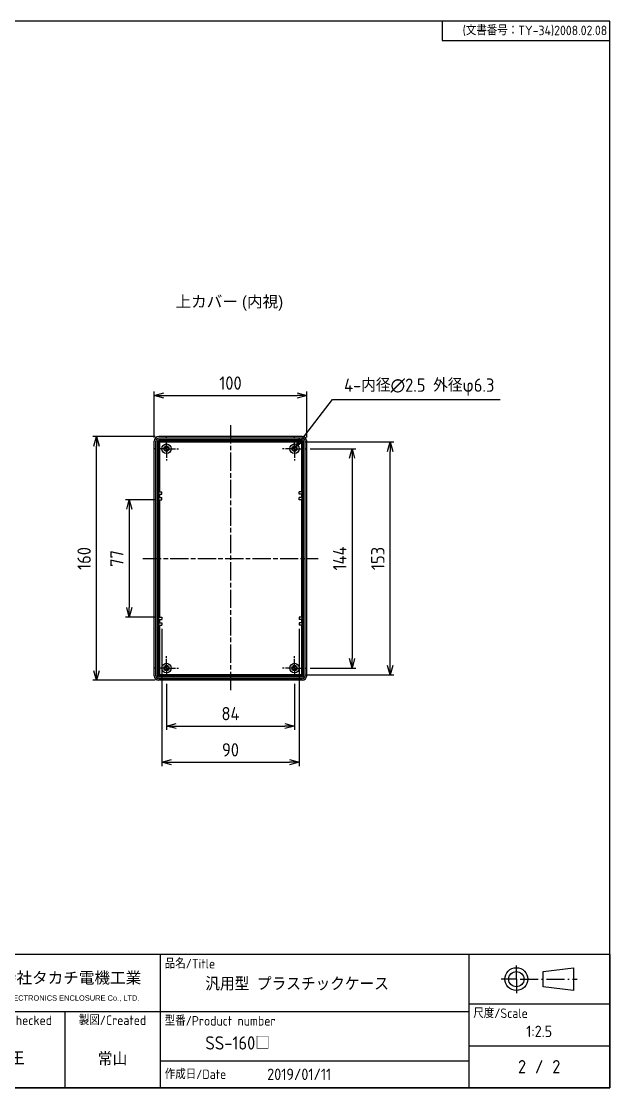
# Model space of a CAD drawing. Header units: millimetres. Extents: x 0 to 2025, y 0 to 700.
# Drawn here: x 1639 to 2025, y 0 to 700 of the extents above; entities that cross this region are included whole.
import ezdxf
from ezdxf.enums import TextEntityAlignment as Align

# ---------------------------------------------------------------- set-up
doc = ezdxf.new("R2010")
doc.units = ezdxf.units.MM
for name, pattern in [('AM_ISO08W050', [18, 12, -1.5, 3, -1.5]), ('AM_ISO08W050x2', [9, 6, -0.75, 1.5, -0.75]), ('gen7a', [6.875, 4.75, -0.875, 0.375, -0.875])]:
    doc.linetypes.add(name, pattern=pattern)
doc.layers.add('7A', color=4, linetype='gen7a')
doc.layers.add('RAHM2', color=1, linetype='Continuous')
for name, color, linetype, lineweight in [('AM_5', 3, 'Continuous', 25), ('AM_7', 4, 'AM_ISO08W050', 25), ('AM_8', 1, 'Continuous', 25), ('上ｶﾊﾞｰ', 7, 'Continuous', 25)]:
    doc.layers.add(name, color=color, linetype=linetype, lineweight=lineweight)
doc.styles.get("Standard").update_dxf_attribs({"font": 'ISOCP.SHX', "bigfont": 'EXTFONT.SHX'})
doc.styles.add('takachi1', font='', dxfattribs={"height": 2.5})
doc.styles.get('takachi1').set_extended_font_data('MS PGothic')
doc.dimstyles.new('AM_ISO$0', dxfattribs={"dimtxt": 3.5, "dimasz": 2.5, "dimexe": 1, "dimexo": 1, "dimgap": 1.5, "dimtad": 1, "dimdsep": 46, "dimtxsty": 'Standard', "dimblk": 'OPEN30', "dimcen": 0, "dimclrd": 3, "dimclre": 3, "dimclrt": 2, "dimadec": 0, "dimazin": 2, "dimtp": 0.1, "dimtm": 0.1, "dimtfac": 0.71, "dimtmove": 0, "dimatfit": 3, "dimldrblk": 'OPEN30', "dimfxl": 0, "dimlwd": -1, "dimlwe": -1, "dimarcsym": 0})
doc.dimstyles.new('AM_ISO$3', dxfattribs={"dimtxt": 3.5, "dimasz": 2.5, "dimexe": 1, "dimexo": 1, "dimgap": 1.5, "dimtad": 1, "dimtoh": 1, "dimdsep": 46, "dimtxsty": 'Standard', "dimblk": 'OPEN30', "dimcen": 0, "dimclrd": 3, "dimclre": 3, "dimclrt": 2, "dimadec": 0, "dimazin": 2, "dimtp": 0.1, "dimtm": 0.1, "dimtfac": 0.71, "dimtofl": 0, "dimtmove": 0, "dimatfit": 0, "dimldrblk": 'OPEN30', "dimfxl": 0, "dimlwd": -1, "dimlwe": -1, "dimarcsym": 0})

# ---------------------------------------------------------------- blocks, each defined once
blk = doc.blocks.new('TK-A3')
for p, q in [((359, 280), (359, 275)), ((359, 275), (403, 275))]:
    blk.add_line(p, q)
blk.add_lwpolyline([(0, 0), (403, 0), (403, 280), (0, 280)], close=True)
at = {"insert": (402.36, 276.11), "char_height": 2.5, "width": 43.0784, "attachment_point": 9}
blk.add_mtext('(文書番号：TY-34)2008.02.08', dxfattribs=at)
blk = doc.blocks.new('A$C0FAF06CF')
at = {"layer": 'AM_8'}
h = blk.add_hatch(color=1, dxfattribs=at)
edge = h.paths.add_edge_path()
edge.add_line((-8.01, -2.41), (8.01, -2.41))
edge.add_arc((8.01, -1.77), 0.638, 270, 360)
edge.add_line((8.65, -1.77), (8.65, 1.77))
edge.add_arc((8.01, 1.77), 0.638, 0, 90)
edge.add_line((8.01, 2.41), (-8.01, 2.41))
edge.add_arc((-8.01, 1.77), 0.638, 90, 180)
edge.add_line((-8.65, 1.77), (-8.65, -1.77))
edge.add_arc((-8.01, -1.77), 0.638, 180, 270)
edge = h.paths.add_edge_path(flags=16)
edge.add_line((-7.47, 2.09), (7.47, 2.09))
edge.add_arc((7.47, 1.55), 0.542, 0, 90, ccw=False)
edge.add_line((8.01, 1.55), (8.01, -1.55))
edge.add_arc((7.47, -1.55), 0.542, 270, 360, ccw=False)
edge.add_line((7.47, -2.09), (-7.47, -2.09))
edge.add_arc((-7.47, -1.55), 0.542, 180, 270, ccw=False)
edge.add_line((-8.01, -1.55), (-8.01, 1.55))
edge.add_arc((-7.47, 1.55), 0.542, 90, 180, ccw=False)
for points in [[(-5.45, 0.59), (-5.45, 1.04), (-7.53, 1.04), (-7.53, 0.59), (-6.76, 0.59), (-6.76, -1.22), (-6.23, -1.22), (-6.23, 0.59)], [(-3.15, 1.04), (-3.15, -1.22), (-2.67, -1.22), (-2.67, -0.62), (-2.19, -0.1), (-1.52, -1.22), (-0.96, -1.22), (-1.85, 0.27), (-1.14, 1.04), (-1.79, 1.04), (-2.67, 0.09), (-2.67, 1.04)], [(4.3, 1.04), (4.3, -1.22), (4.78, -1.22), (4.78, -0.32), (5.83, -0.32), (5.83, -1.22), (6.3, -1.22), (6.3, 1.04), (5.83, 1.04), (5.83, 0.13), (4.78, 0.13), (4.78, 1.04)], [(7.28, -1.22), (7.28, 1.04), (6.81, 1.04), (6.81, -1.22)]]:
    blk.add_hatch(color=1, dxfattribs=at).paths.add_polyline_path(points)
h = blk.add_hatch(color=1, dxfattribs=at)
h.paths.add_polyline_path([(-5.26, -1.22), (-5.08, -0.73), (-4.16, -0.73), (-3.98, -1.22), (-3.42, -1.22), (-4.25, 1.04), (-4.99, 1.04), (-5.82, -1.22)])
h.paths.add_polyline_path([(-4.33, -0.27), (-4.91, -0.27), (-4.62, 0.52)], flags=16)
h = blk.add_hatch(color=1, dxfattribs=at)
h.paths.add_polyline_path([(-0.2, -1.22), (-0.02, -0.73), (0.91, -0.73), (1.09, -1.22), (1.65, -1.22), (0.82, 1.04), (0.07, 1.04), (-0.76, -1.22)])
h.paths.add_polyline_path([(0.74, -0.27), (0.16, -0.27), (0.45, 0.52)], flags=16)
h = blk.add_hatch(color=1, dxfattribs=at)
edge = h.paths.add_edge_path()
edge.add_ellipse((2.88, -0.09), major_axis=(0, 0.727), ratio=0.867347, start_angle=304.651, end_angle=609.4109)
edge.add_line((3.47, -0.35), (3.94, -0.55))
edge.add_arc((2.88, -0.09), 1.16, 38.5505, 336.582, ccw=False)
edge.add_line((3.78, 0.63), (3.4, 0.32))
blk = doc.blocks.new('TK-仕様書(和英併記)NEW')
for p, q in [((0, 35), (-193, 35)), ((-193, 35), (-193, 0)), ((-118, 35), (-118, 0)), ((-37, 35), (-37, 0)), ((0, 35), (0, 0)), ((-17.5, 30.5), (-9.5, 31.5)), ((-9.5, 31.5), (-9.5, 25.5)), ((-17.5, 26.5), (-17.5, 30.5)), ((-9.5, 25.5), (-17.5, 26.5)), ((-193, 20), (-37, 20)), ((-168, 20), (-168, 0)), ((-143, 20), (-143, 0)), ((-37, 22), (0, 22)), ((-37, 11), (0, 11)), ((-37, 7), (-118, 7)), ((0, 0), (-193, 0))]:
    blk.add_line(p, q)
for radius in [3, 2]:
    blk.add_circle((-24.5, 28.5), radius)
at = {"layer": '7A'}
for p, q in [((-24.5, 28.5), (-24.5, 32.07)), ((-24.5, 28.5), (-28.5, 28.5)), ((-24.5, 28.5), (-24.5, 24.79)), ((-23.5, 28.5), (-8.5, 28.5))]:
    blk.add_line(p, q, dxfattribs=at)
at = {"xscale": 0.96, "yscale": 0.96, "zscale": 0.96}
blk.add_blockref('A$C0FAF06CF', (-179.07, 28.69), dxfattribs=at)
at = {"attachment_point": 4}
for s, insert, char_height, width in [('{\\fMS Gothic|b0|i0|c128|p49;株式会社タカチ電機工業}', (-167.99, 28.69), 3, 42.8816), ('{\\fArial|b0|i0|c128|p34;TAKACHI ELECTRONICS ENCLOSURE Co., LTD.}', (-167.99, 23.41), 1.4, 44.4483)]:
    blk.add_mtext(s, dxfattribs=dict(at, insert=insert, char_height=char_height, width=width))
for tag, height, p in [('品名', 3.5, (-106.16, 27.25)), ('TITLE', 2.5, (-106.16, 22.25)), ('型番', 3.5, (-106.14, 11.75))]:
    blk.add_attdef(tag, text='', height=height).set_placement(p, align=Align.MIDDLE_LEFT)
for tag, height, p in [('GEN-TITLE-SCA', 3, (-18.5, 14.79)), ('承認', 3.5, (-180.72, 7.73)), ('検図', 3.5, (-155.5, 7.73)), ('製図', 3.5, (-130.5, 7.73)), ('ページNO.', 3.5, (-23, 5.5)), ('総ページ数', 3.5, (-14, 5.5)), ('GEN-TITLE-DAT', 3, (-81.5, 3.5))]:
    blk.add_attdef(tag, text='', height=height).set_placement(p, align=Align.MIDDLE)
at = {"layer": 'RAHM2', "char_height": 2.5}
for s, insert, width, attachment_point in [('品名/Title', (-116.8, 33.8), 90, 1), ('尺度/Scale', (-35.8, 20.8), 20, 1), ('承認/Approved', (-180.5, 18.8), 22.2154, 2), ('検図/Checked', (-155.5, 18.93), 19.8527, 2), ('製図/Created', (-130.5, 18.96), 19.4456, 2), ('型番/Product number', (-116.8, 18.8), 90, 1), ('作成日/Date', (-116.8, 3.5), 17.8487, 4)]:
    blk.add_mtext(s, dxfattribs=dict(at, insert=insert, width=width, attachment_point=attachment_point))
at = {"layer": 'RAHM2', "color": 0, "insert": (-18.5, 5.5), "char_height": 3.5, "width": 4.4699, "attachment_point": 5}
blk.add_mtext('/', dxfattribs=at)
blk = doc.blocks.new('_Open30')
at = {"color": 0, "linetype": 'ByBlock', "lineweight": -2}
for p, q in [((-1, 0.27), (0, 0)), ((0, 0), (-1, -0.27)), ((0, 0), (-1, 0))]:
    blk.add_line(p, q, dxfattribs=at)
blk = doc.blocks.new('*D33')
at = {"layer": 'AM_5', "color": 3, "transparency": 16777216}
for p, q in [((1726.16, 426.91), (1726.16, 456.91)), ((1826.16, 426.91), (1826.16, 456.91)), ((1732.41, 454.41), (1819.91, 454.41))]:
    blk.add_line(p, q, dxfattribs=at)
at = {"layer": 'Defpoints', "color": 0, "transparency": 16777216}
for p in [(1826.16, 454.41), (1726.16, 424.41), (1826.16, 424.41)]:
    blk.add_point(p, dxfattribs=at)
at = {"layer": 'AM_5', "color": 3, "transparency": 16777216, "xscale": 6.25, "yscale": 6.25, "zscale": 6.25, "rotation": 180}
blk.add_blockref('_Open30', (1726.16, 454.41), dxfattribs=at)
at = {"layer": 'AM_5', "color": 3, "transparency": 16777216, "xscale": 6.25, "yscale": 6.25, "zscale": 6.25}
blk.add_blockref('_Open30', (1826.16, 454.41), dxfattribs=at)
at = {"layer": 'AM_5', "color": 2, "transparency": 16777216, "insert": (1776.16, 462.54), "char_height": 8.75, "attachment_point": 5}
blk.add_mtext('100', dxfattribs=at)
blk = doc.blocks.new('*D34')
at = {"layer": 'AM_5', "color": 3, "transparency": 16777216}
for p, q in [((1726.66, 427.41), (1685.71, 427.41)), ((1688.21, 273.66), (1688.21, 421.16)), ((1726.66, 267.41), (1685.71, 267.41))]:
    blk.add_line(p, q, dxfattribs=at)
at = {"layer": 'Defpoints', "color": 0, "transparency": 16777216}
for p in [(1688.21, 427.41), (1729.16, 427.41), (1729.16, 267.41)]:
    blk.add_point(p, dxfattribs=at)
at = {"layer": 'AM_5', "color": 3, "transparency": 16777216, "xscale": 6.25, "yscale": 6.25, "zscale": 6.25}
for p, rotation in [((1688.21, 427.41), 90), ((1688.21, 267.41), 270)]:
    blk.add_blockref('_Open30', p, dxfattribs=dict(at, rotation=rotation))
at = {"layer": 'AM_5', "color": 2, "transparency": 16777216, "insert": (1680.09, 347.41), "char_height": 8.75, "attachment_point": 5, "rotation": 90}
blk.add_mtext('160', dxfattribs=at)
blk = doc.blocks.new('*D35')
at = {"layer": 'AM_5', "color": 3, "transparency": 16777216}
for p, q in [((1734.16, 265.11), (1734.16, 234.91)), ((1818.16, 265.11), (1818.16, 234.91)), ((1740.41, 237.41), (1811.91, 237.41))]:
    blk.add_line(p, q, dxfattribs=at)
at = {"layer": 'Defpoints', "color": 0, "transparency": 16777216}
for p in [(1734.16, 267.61), (1818.16, 267.61), (1818.16, 237.41)]:
    blk.add_point(p, dxfattribs=at)
at = {"layer": 'AM_5', "color": 3, "transparency": 16777216, "xscale": 6.25, "yscale": 6.25, "zscale": 6.25, "rotation": 180}
blk.add_blockref('_Open30', (1734.16, 237.41), dxfattribs=at)
at = {"layer": 'AM_5', "color": 3, "transparency": 16777216, "xscale": 6.25, "yscale": 6.25, "zscale": 6.25}
blk.add_blockref('_Open30', (1818.16, 237.41), dxfattribs=at)
at = {"layer": 'AM_5', "color": 2, "transparency": 16777216, "insert": (1776.16, 245.54), "char_height": 8.75, "attachment_point": 5}
blk.add_mtext('84', dxfattribs=at)
blk = doc.blocks.new('*D36')
at = {"layer": 'AM_5', "color": 3, "transparency": 16777216}
for p, q in [((1828.46, 419.41), (1858.46, 419.41)), ((1855.96, 413.16), (1855.96, 281.66)), ((1828.46, 275.41), (1858.46, 275.41))]:
    blk.add_line(p, q, dxfattribs=at)
at = {"layer": 'Defpoints', "color": 0, "transparency": 16777216}
for p in [(1825.96, 419.41), (1825.96, 275.41), (1855.96, 275.41)]:
    blk.add_point(p, dxfattribs=at)
at = {"layer": 'AM_5', "color": 3, "transparency": 16777216, "xscale": 6.25, "yscale": 6.25, "zscale": 6.25}
for p, rotation in [((1855.96, 419.41), 90), ((1855.96, 275.41), 270)]:
    blk.add_blockref('_Open30', p, dxfattribs=dict(at, rotation=rotation))
at = {"layer": 'AM_5', "color": 2, "transparency": 16777216, "insert": (1847.84, 347.41), "char_height": 8.75, "attachment_point": 5, "rotation": 90}
blk.add_mtext('144', dxfattribs=at)
blk = doc.blocks.new('*D37')
at = {"layer": 'AM_5', "color": 3, "transparency": 16777216}
for p, q in [((1731.16, 301.21), (1731.16, 211.16)), ((1821.16, 301.21), (1821.16, 211.16)), ((1737.41, 213.66), (1814.91, 213.66))]:
    blk.add_line(p, q, dxfattribs=at)
at = {"layer": 'Defpoints', "color": 0, "transparency": 16777216}
for p in [(1731.16, 303.71), (1821.16, 303.71), (1821.16, 213.66)]:
    blk.add_point(p, dxfattribs=at)
at = {"layer": 'AM_5', "color": 3, "transparency": 16777216, "xscale": 6.25, "yscale": 6.25, "zscale": 6.25, "rotation": 180}
blk.add_blockref('_Open30', (1731.16, 213.66), dxfattribs=at)
at = {"layer": 'AM_5', "color": 3, "transparency": 16777216, "xscale": 6.25, "yscale": 6.25, "zscale": 6.25}
blk.add_blockref('_Open30', (1821.16, 213.66), dxfattribs=at)
at = {"layer": 'AM_5', "color": 2, "transparency": 16777216, "insert": (1776.16, 221.79), "char_height": 8.75, "attachment_point": 5}
blk.add_mtext('90', dxfattribs=at)
blk = doc.blocks.new('*D38')
at = {"layer": 'AM_5', "color": 3, "transparency": 16777216}
for p, q in [((1824.66, 423.91), (1883.46, 423.91)), ((1880.96, 277.16), (1880.96, 417.66)), ((1824.66, 270.91), (1883.46, 270.91))]:
    blk.add_line(p, q, dxfattribs=at)
at = {"layer": 'Defpoints', "color": 0, "transparency": 16777216}
for p in [(1822.16, 423.91), (1880.96, 423.91), (1822.16, 270.91)]:
    blk.add_point(p, dxfattribs=at)
at = {"layer": 'AM_5', "color": 3, "transparency": 16777216, "xscale": 6.25, "yscale": 6.25, "zscale": 6.25}
for p, rotation in [((1880.96, 423.91), 90), ((1880.96, 270.91), 270)]:
    blk.add_blockref('_Open30', p, dxfattribs=dict(at, rotation=rotation))
at = {"layer": 'AM_5', "color": 2, "transparency": 16777216, "insert": (1872.84, 347.41), "char_height": 8.75, "attachment_point": 5, "rotation": 90}
blk.add_mtext('153', dxfattribs=at)
blk = doc.blocks.new('*D59')
at = {"layer": 'AM_5', "color": 3, "transparency": 16777216}
for p, q in [((1822.74, 425.35), (1843.15, 451.72)), ((1843.15, 451.72), (1953.13, 451.72))]:
    blk.add_line(p, q, dxfattribs=at)
at = {"layer": 'Defpoints', "color": 0, "transparency": 16777216}
for p in [(1818.92, 420.4), (1817.39, 418.42)]:
    blk.add_point(p, dxfattribs=at)
at = {"layer": 'AM_5', "color": 3, "transparency": 16777216, "xscale": 6.25, "yscale": 6.25, "zscale": 6.25, "rotation": 232.2720976407432}
blk.add_blockref('_Open30', (1818.92, 420.4), dxfattribs=at)
at = {"layer": 'AM_5', "color": 2, "transparency": 16777216, "insert": (1900.02, 459.84), "char_height": 8.75, "attachment_point": 5}
blk.add_mtext('4-内径∅2.5 外径φ6.3', dxfattribs=at)
blk = doc.blocks.new('*D64')
at = {"layer": 'AM_5', "color": 3, "transparency": 16777216}
for p, q in [((1726.66, 385.91), (1707.22, 385.91)), ((1709.72, 379.66), (1709.72, 315.16)), ((1726.66, 308.91), (1707.22, 308.91))]:
    blk.add_line(p, q, dxfattribs=at)
at = {"layer": 'Defpoints', "color": 0, "transparency": 16777216}
for p in [(1729.16, 385.91), (1709.72, 308.91), (1729.16, 308.91)]:
    blk.add_point(p, dxfattribs=at)
at = {"layer": 'AM_5', "color": 3, "transparency": 16777216, "xscale": 6.25, "yscale": 6.25, "zscale": 6.25}
for p, rotation in [((1709.72, 385.91), 90), ((1709.72, 308.91), 270)]:
    blk.add_blockref('_Open30', p, dxfattribs=dict(at, rotation=rotation))
at = {"layer": 'AM_5', "color": 2, "transparency": 16777216, "insert": (1701.6, 347.41), "char_height": 8.75, "attachment_point": 5, "rotation": 90}
blk.add_mtext('77', dxfattribs=at)

msp = doc.modelspace()

# ---------------------------------------------------------------- linework, layer by layer
at = {"layer": 'AM_7'}
for p, q in [((1776.155, 434.914), (1776.155, 259.914)), ((1718.655, 347.414), (1833.655, 347.414))]:
    msp.add_line(p, q, dxfattribs=at)
at = {"layer": 'AM_7', "linetype": 'AM_ISO08W050x2'}
for p, q in [((1734.155, 419.414), (1734.155, 427.221)), ((1818.155, 419.414), (1818.155, 427.221)), ((1734.155, 419.414), (1726.347, 419.414)), ((1734.155, 419.414), (1741.963, 419.414)), ((1734.155, 419.414), (1734.155, 411.606)), ((1818.155, 419.414), (1810.347, 419.414)), ((1818.155, 419.414), (1825.963, 419.414)), ((1818.155, 419.414), (1818.155, 411.606)), ((1734.155, 275.414), (1734.155, 283.221)), ((1818.155, 275.414), (1818.155, 283.221)), ((1734.155, 275.414), (1726.347, 275.414)), ((1734.155, 275.414), (1741.963, 275.414)), ((1734.155, 275.414), (1734.155, 267.606)), ((1818.155, 275.414), (1810.347, 275.414)), ((1818.155, 275.414), (1825.963, 275.414)), ((1818.155, 275.414), (1818.155, 267.606))]:
    msp.add_line(p, q, dxfattribs=at)
at = {"layer": '上ｶﾊﾞｰ'}
for p, q in [((1823.155, 427.414), (1729.155, 427.414)), ((1726.155, 270.414), (1726.155, 424.414)), ((1727.155, 270.414), (1727.155, 424.414)), ((1728.255, 270.414), (1728.255, 424.414)), ((1823.155, 426.414), (1729.155, 426.414)), ((1823.155, 425.314), (1729.155, 425.314)), ((1729.155, 270.614), (1729.155, 424.214)), ((1822.955, 424.414), (1729.355, 424.414)), ((1729.655, 423.414), (1729.655, 391.114)), ((1730.155, 423.914), (1822.155, 423.914)), ((1822.655, 423.414), (1822.655, 391.114)), ((1823.155, 270.614), (1823.155, 424.214)), ((1824.055, 270.414), (1824.055, 424.414)), ((1825.155, 270.414), (1825.155, 424.414)), ((1826.155, 270.414), (1826.155, 424.414)), ((1729.155, 391.114), (1731.155, 391.114)), ((1729.155, 389.614), (1731.155, 389.614)), ((1729.155, 387.414), (1731.155, 387.414)), ((1729.155, 385.914), (1731.155, 385.914)), ((1729.655, 389.614), (1729.655, 387.414)), ((1729.655, 385.914), (1729.655, 308.914)), ((1731.155, 389.614), (1731.155, 391.114)), ((1731.155, 385.914), (1731.155, 387.414)), ((1821.155, 389.614), (1821.155, 391.114)), ((1823.155, 391.114), (1821.155, 391.114)), ((1823.155, 389.614), (1821.155, 389.614)), ((1821.155, 385.914), (1821.155, 387.414)), ((1823.155, 387.414), (1821.155, 387.414)), ((1823.155, 385.914), (1821.155, 385.914)), ((1822.655, 389.614), (1822.655, 387.414)), ((1822.655, 385.914), (1822.655, 308.914)), ((1729.155, 308.914), (1731.155, 308.914)), ((1731.155, 308.914), (1731.155, 307.414)), ((1821.155, 308.914), (1821.155, 307.414)), ((1823.155, 308.914), (1821.155, 308.914)), ((1729.155, 307.414), (1731.155, 307.414)), ((1729.155, 305.214), (1731.155, 305.214)), ((1729.155, 303.714), (1731.155, 303.714)), ((1729.655, 307.414), (1729.655, 305.214)), ((1729.655, 303.714), (1729.655, 271.414)), ((1731.155, 305.214), (1731.155, 303.714)), ((1823.155, 307.414), (1821.155, 307.414)), ((1821.155, 305.214), (1821.155, 303.714)), ((1823.155, 305.214), (1821.155, 305.214)), ((1823.155, 303.714), (1821.155, 303.714)), ((1822.655, 307.414), (1822.655, 305.214)), ((1822.655, 303.714), (1822.655, 271.414)), ((1823.155, 269.514), (1729.155, 269.514)), ((1823.155, 268.414), (1729.155, 268.414)), ((1823.155, 267.414), (1729.155, 267.414)), ((1822.955, 270.414), (1729.355, 270.414)), ((1822.155, 270.914), (1730.155, 270.914))]:
    msp.add_line(p, q, dxfattribs=at)
for centre, radius in [((1734.155, 419.414), 3.15), ((1734.155, 419.414), 1.75), ((1734.155, 419.414), 1.25), ((1818.155, 419.414), 3.15), ((1818.155, 419.414), 1.75), ((1818.155, 419.414), 1.25), ((1734.155, 275.414), 3.15), ((1734.155, 275.414), 1.75), ((1734.155, 275.414), 1.25), ((1818.155, 275.414), 3.15), ((1818.155, 275.414), 1.75), ((1818.155, 275.414), 1.25)]:
    msp.add_circle(centre, radius, dxfattribs=at)
for centre, radius, start, end in [((1729.155, 424.414), 3, 90, 180), ((1823.155, 424.414), 3, 0, 90), ((1729.155, 424.414), 2, 90, 180), ((1729.155, 424.414), 0.9, 90, 180), ((1729.355, 424.214), 0.2, 90, 180), ((1730.155, 423.414), 0.5, 90, 180), ((1822.155, 423.414), 0.5, 0, 90), ((1822.955, 424.214), 0.2, 0, 90), ((1823.155, 424.414), 2, 0, 90), ((1823.155, 424.414), 0.9, 0, 90), ((1729.155, 270.414), 3, 180, 270), ((1729.155, 270.414), 2, 180, 270), ((1729.155, 270.414), 0.9, 180, 270), ((1729.355, 270.614), 0.2, 180, 270), ((1730.155, 271.414), 0.5, 180, 270), ((1822.155, 271.414), 0.5, 270, 0), ((1822.955, 270.614), 0.2, 270, 0), ((1823.155, 270.414), 3, 270, 360), ((1823.155, 270.414), 2, 270, 360), ((1823.155, 270.414), 0.9, 270, 360)]:
    msp.add_arc(centre, radius, start, end, dxfattribs=at)

# ---------------------------------------------------------------- block references
at = {"lineweight": 0, "xscale": 2.5, "yscale": 2.5, "zscale": 2.5}
msp.add_blockref('TK-A3', (1017.5, 0), dxfattribs=at)
msp.add_blockref('TK-仕様書(和英併記)NEW', (2025, 0), dxfattribs=at).add_auto_attribs({'検図': '王', '製図': '常山', '承認': '中根', '品名': '汎用型 プラスチックケース', '型番': 'SS-160□', 'GEN-TITLE-DAT': '2019/01/11', 'GEN-TITLE-SCA': '1:2.5', 'ページNO.': '2', '総ページ数': '2'})

# ---------------------------------------------------------------- texts
at = {"insert": (1740.078, 519.792), "char_height": 7.5, "width": 77.41741, "attachment_point": 1, "style": 'takachi1'}
msp.add_mtext('上カバー (内視)', dxfattribs=at)

# ---------------------------------------------------------------- dimensions: what is measured, and where the dimension line sits
at = {"layer": 'AM_5'}
dim = msp.add_diameter_dim_2p(p1=(1817.39, 418.425), p2=(1818.92, 420.402), text='4-内径<> 外径φ6.3', dimstyle='AM_ISO$3', override={"dimscale": 2.5}, dxfattribs=at)
dim.commit()
dim.dimension.update_dxf_attribs({"geometry": '*D59', "text_midpoint": (1900.016, 451.717), "dimtype": 163})
dim = msp.add_linear_dim(base=(1826.155, 454.414), p1=(1726.155, 424.414), p2=(1826.155, 424.414), dimstyle='AM_ISO$0', override={"dimscale": 2.5, "dimpost": ''}, dxfattribs=at)
dim.commit()
dim.dimension.update_dxf_attribs({"geometry": '*D33', "text_midpoint": (1776.155, 462.539)})
for base, p1, p2, picture, middle in [((1688.21, 427.414), (1729.155, 267.414), (1729.155, 427.414), '*D34', (1688.21, 347.414)), ((1709.722, 308.914), (1729.155, 385.914), (1729.155, 308.914), '*D64', (1709.722, 347.414))]:
    dim = msp.add_linear_dim(base=base, p1=p1, p2=p2, angle=90, dimstyle='AM_ISO$0', override={"dimscale": 2.5}, dxfattribs=at)
    dim.commit()
    dim.dimension.update_dxf_attribs({"geometry": picture, "text_midpoint": middle, "dimtype": 160})
for base, p1, p2, angle, override, picture, middle in [((1880.963, 423.914), (1822.155, 270.914), (1822.155, 423.914), 90, {"dimscale": 2.5}, '*D38', (1872.838, 347.414)), ((1855.963, 275.414), (1825.963, 419.414), (1825.963, 275.414), 90, {"dimscale": 2.5}, '*D36', (1847.838, 347.414)), ((1821.155, 213.661), (1731.155, 303.714), (1821.155, 303.714), 0, {"dimscale": 2.5, "dimpost": ''}, '*D37', (1776.155, 221.786)), ((1818.155, 237.414), (1734.155, 267.606), (1818.155, 267.606), 0, {"dimscale": 2.5}, '*D35', (1776.155, 245.539))]:
    dim = msp.add_linear_dim(base=base, p1=p1, p2=p2, angle=angle, dimstyle='AM_ISO$0', override=override, dxfattribs=at)
    dim.commit()
    dim.dimension.update_dxf_attribs({"geometry": picture, "text_midpoint": middle})

doc.saveas('drawing.dxf')
